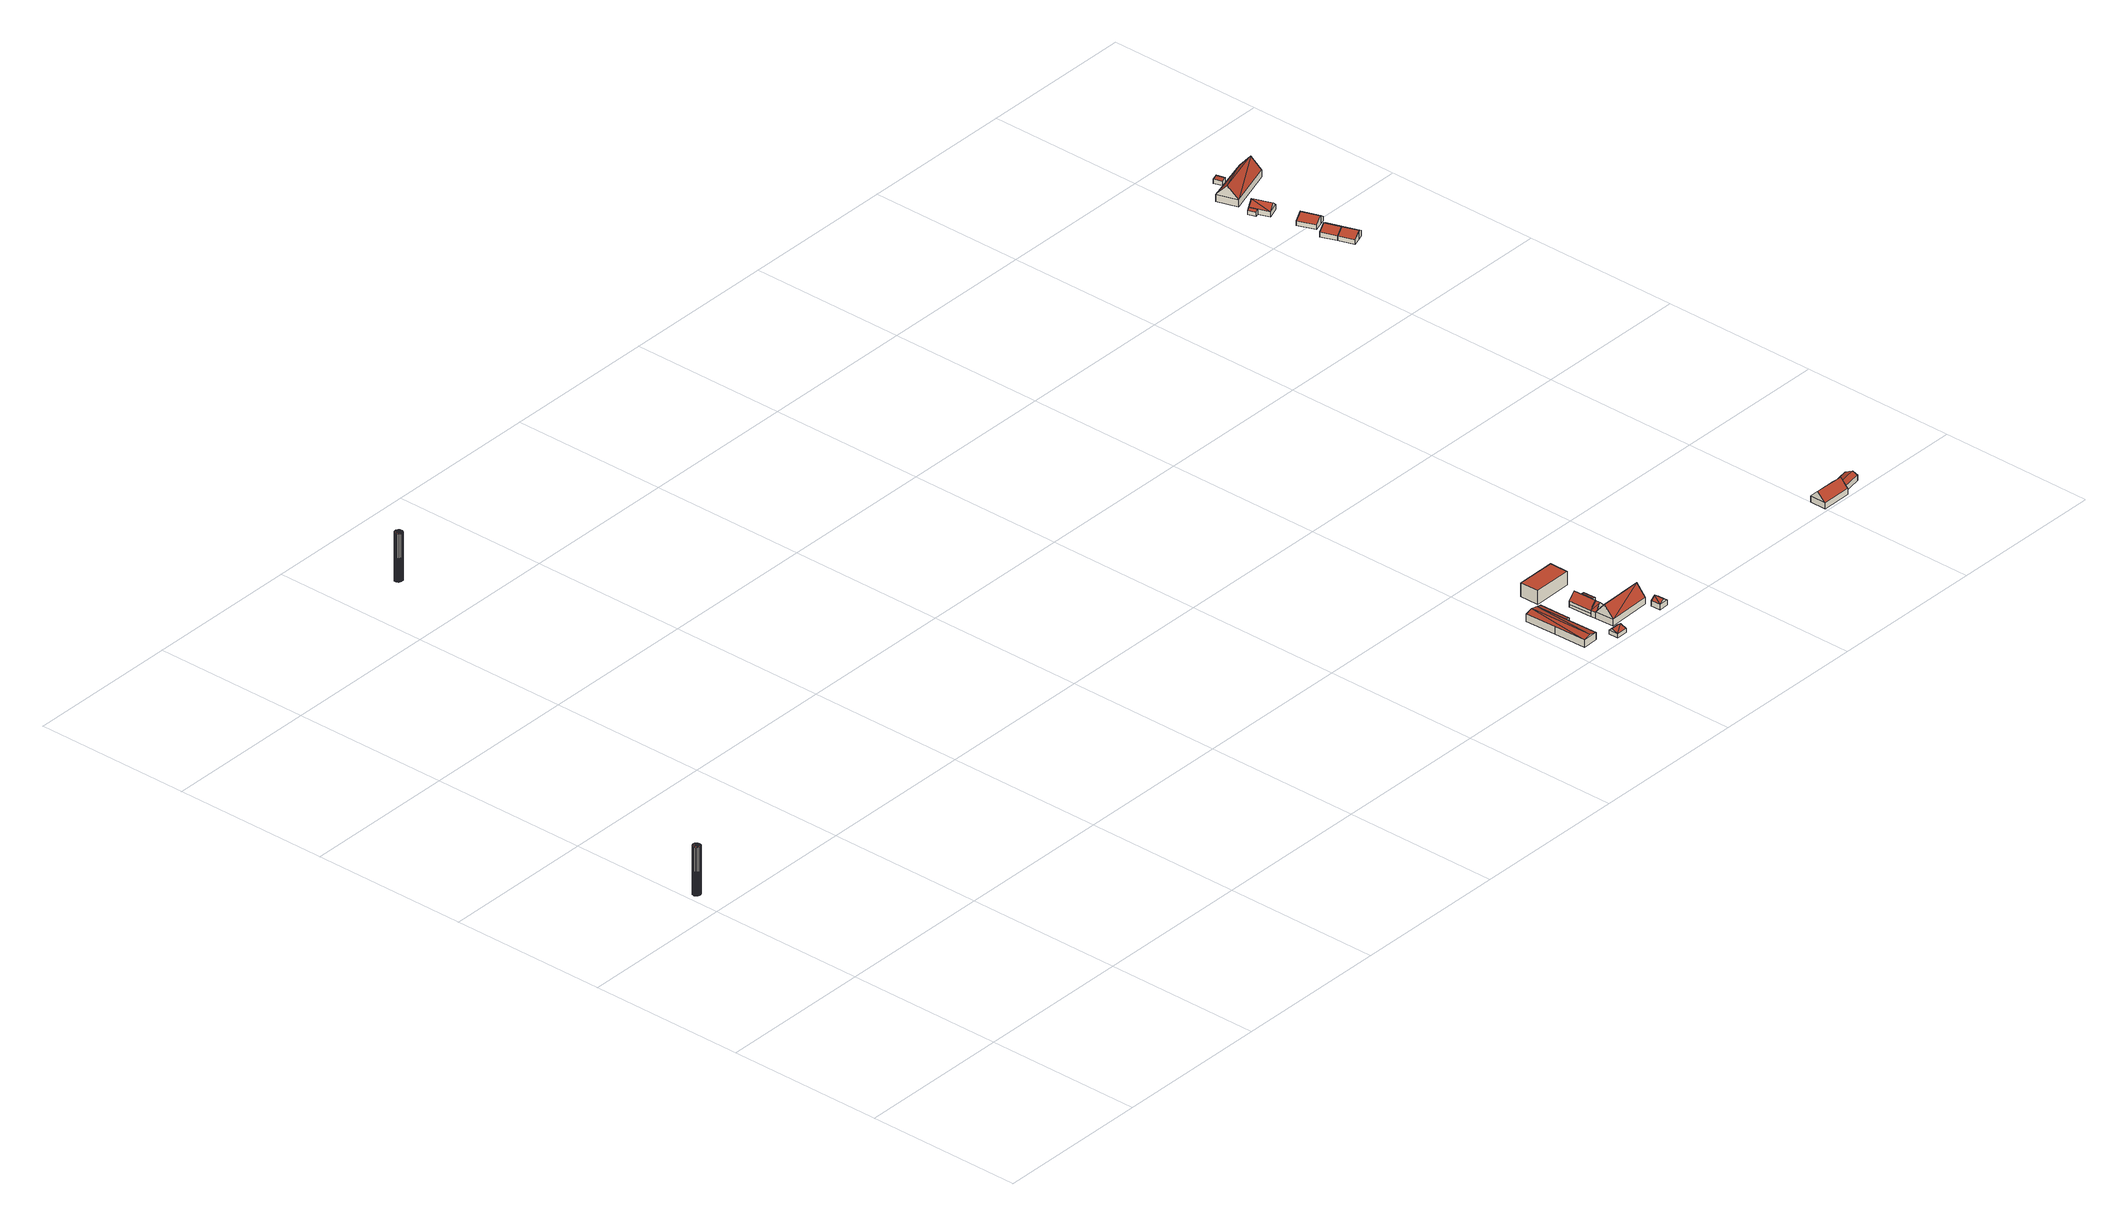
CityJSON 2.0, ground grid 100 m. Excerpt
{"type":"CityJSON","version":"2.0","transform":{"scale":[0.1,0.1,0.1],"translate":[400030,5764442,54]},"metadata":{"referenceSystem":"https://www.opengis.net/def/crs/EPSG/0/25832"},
"CityObjects":{
"building1":{"type":"Building","attributes":{"Geometrietyp2DReferenz":"1000","Gemeindeschluessel":"05515000","function":"51002_1251","roofType":"9999","measuredHeight":31.6},"geometry":[{"type":"Solid","lod":"2","boundaries":[[[[0,1,2]],[[1,3,2]],[[4,5,0]],[[5,1,0]],[[6,7,4]],[[7,5,4]],[[8,9,6]],[[9,7,6]],[[10,11,8]],[[11,9,8]],[[12,13,10]],[[13,11,10]],[[14,15,12]],[[15,13,12]],[[16,17,14]],[[17,15,14]],[[18,19,16]],[[19,17,16]],[[20,21,18]],[[21,19,18]],[[22,23,20]],[[23,21,20]],[[24,25,22]],[[25,23,22]],[[26,27,24]],[[27,25,24]],[[28,29,26]],[[29,27,26]],[[30,31,28]],[[31,29,28]],[[32,33,30]],[[33,31,30]],[[34,35,32]],[[35,33,32]],[[36,37,34]],[[37,35,34]],[[38,39,36]],[[39,37,36]],[[2,3,38]],[[3,39,38]],[[3,1,39]],[[1,5,39]],[[5,7,39]],[[7,9,39]],[[9,11,39]],[[11,13,39]],[[13,15,39]],[[15,17,39]],[[17,19,39]],[[19,21,39]],[[21,23,39]],[[23,25,39]],[[25,27,39]],[[27,29,39]],[[29,31,39]],[[31,33,39]],[[33,35,39]],[[35,37,39]],[[0,2,4]],[[2,38,4]],[[38,36,4]],[[36,34,4]],[[34,32,4]],[[32,30,4]],[[30,28,4]],[[28,26,4]],[[26,24,4]],[[24,22,4]],[[22,20,4]],[[20,18,4]],[[18,16,4]],[[16,14,4]],[[14,12,4]],[[12,10,4]],[[10,8,4]],[[8,6,4]]]],"semantics":{"surfaces":[{"type":"WallSurface"},{"type":"GroundSurface"},{"type":"RoofSurface"}],"values":[[0,0,0,0,0,0,0,0,0,0,0,0,0,0,0,0,0,0,0,0,0,0,0,0,0,0,0,0,0,0,0,0,0,0,0,0,0,0,0,0,1,1,1,1,1,1,1,1,1,1,1,1,1,1,1,1,1,1,2,2,2,2,2,2,2,2,2,2,2,2,2,2,2,2,2,2]]}}]},
"building2":{"type":"Building","attributes":{"Geometrietyp2DReferenz":"1000","Gemeindeschluessel":"05515000","function":"51002_1251","roofType":"9999","measuredHeight":31.17},"geometry":[{"type":"Solid","lod":"2","boundaries":[[[[40,41,42]],[[41,43,42]],[[44,45,40]],[[45,41,40]],[[46,47,44]],[[47,45,44]],[[48,49,46]],[[49,47,46]],[[50,51,48]],[[51,49,48]],[[52,53,50]],[[53,51,50]],[[54,55,52]],[[55,53,52]],[[56,57,54]],[[57,55,54]],[[58,59,56]],[[59,57,56]],[[60,61,58]],[[61,59,58]],[[62,63,60]],[[63,61,60]],[[64,65,62]],[[65,63,62]],[[66,67,64]],[[67,65,64]],[[68,69,66]],[[69,67,66]],[[70,71,68]],[[71,69,68]],[[72,73,70]],[[73,71,70]],[[74,75,72]],[[75,73,72]],[[76,77,74]],[[77,75,74]],[[78,79,76]],[[79,77,76]],[[42,43,78]],[[43,79,78]],[[43,41,79]],[[41,45,79]],[[45,47,79]],[[47,49,79]],[[49,51,79]],[[51,53,79]],[[53,55,79]],[[55,57,79]],[[57,59,79]],[[59,61,79]],[[61,63,79]],[[63,65,79]],[[65,67,79]],[[67,69,79]],[[69,71,79]],[[71,73,79]],[[73,75,79]],[[75,77,79]],[[40,42,44]],[[42,78,44]],[[78,76,44]],[[76,74,44]],[[74,72,44]],[[72,70,44]],[[70,68,44]],[[68,66,44]],[[66,64,44]],[[64,62,44]],[[62,60,44]],[[60,58,44]],[[58,56,44]],[[56,54,44]],[[54,52,44]],[[52,50,44]],[[50,48,44]],[[48,46,44]]]],"semantics":{"surfaces":[{"type":"WallSurface"},{"type":"GroundSurface"},{"type":"RoofSurface"}],"values":[[0,0,0,0,0,0,0,0,0,0,0,0,0,0,0,0,0,0,0,0,0,0,0,0,0,0,0,0,0,0,0,0,0,0,0,0,0,0,0,0,1,1,1,1,1,1,1,1,1,1,1,1,1,1,1,1,1,1,2,2,2,2,2,2,2,2,2,2,2,2,2,2,2,2,2,2]]}}]},
"building3":{"type":"Building","attributes":{"Gemeindeschluessel":"05515000","Geometrietyp2DReferenz":"3000","function":"31001_2700","roofType":"3100","measuredHeight":5.94},"geometry":[{"type":"Solid","lod":"2","boundaries":[[[[80,81,82,83]],[[84,85,81,80]],[[86,87,85,84]],[[88,89,87,86]],[[90,91,89,88]],[[83,82,91,90]],[[92,93,90]],[[80,83,90,93]],[[88,86,84,92]],[[93,92,84]],[[92,90,88]],[[93,84,80]],[[81,85,87,89,91,82]]]],"semantics":{"surfaces":[{"type":"WallSurface"},{"type":"RoofSurface"},{"type":"GroundSurface"}],"values":[[0,0,0,0,0,0,1,1,1,1,0,0,2]]}}]},
"building4":{"type":"Building","attributes":{"Gemeindeschluessel":"05515000","Geometrietyp2DReferenz":"3000","function":"51009_1610","roofType":"2100","measuredHeight":4.31},"geometry":[{"type":"Solid","lod":"2","boundaries":[[[[94,95,96,84]],[[97,98,95,94]],[[86,99,98,97]],[[84,96,99,86]],[[97,94,84,86]],[[95,98,99,96]]]],"semantics":{"surfaces":[{"type":"WallSurface"},{"type":"RoofSurface"},{"type":"GroundSurface"}],"values":[[0,0,0,0,1,2]]}}]},
"building5":{"type":"Building","attributes":{"Gemeindeschluessel":"05515000","Geometrietyp2DReferenz":"3000","function":"51009_1611","roofType":"3100","measuredHeight":4.27},"geometry":[{"type":"Solid","lod":"2","boundaries":[[[[100,101,102,103]],[[104,105,101,100]],[[106,107,105,104]],[[103,102,107,106]],[[100,108,104]],[[106,109,103]],[[100,103,109]],[[109,108,100]],[[108,109,106]],[[106,104,108]],[[101,105,107,102]]]],"semantics":{"surfaces":[{"type":"WallSurface"},{"type":"RoofSurface"},{"type":"GroundSurface"}],"values":[[0,0,0,0,0,0,1,1,1,1,2]]}}]},
"building6":{"type":"Building","attributes":{"Gemeindeschluessel":"05515000","Geometrietyp2DReferenz":"3000","function":"51003_1201","roofType":"1000","measuredHeight":9},"geometry":[{"type":"Solid","lod":"2","boundaries":[[[[110,111,112,113]],[[114,115,111,110]],[[116,117,115,114]],[[113,112,117,116]],[[114,110,113,116]],[[111,115,117,112]]]],"semantics":{"surfaces":[{"type":"WallSurface"},{"type":"RoofSurface"},{"type":"GroundSurface"}],"values":[[0,0,0,0,1,2]]}}]},
"building7":{"type":"Building","attributes":{"Gemeindeschluessel":"05515000","Geometrietyp2DReferenz":"3000","function":"31001_1000"},"address":[{"country":"Germany","locality":"Münster","thoroughfareNumber":"270","thoroughfareName":"Grienkenswell"}],"children":["building7-1","building7-2","building7-3","building7-4"]},
"building7-1":{"type":"BuildingPart","attributes":{"roofType":"2100","measuredHeight":3.1},"parents":["building7"],"geometry":[{"type":"Solid","lod":"2","boundaries":[[[[118,119,120,121,122]],[[123,124,125,126,127]],[[122,121,124,123]],[[127,118,122,123]],[[120,125,124,121]],[[126,119,118,127]],[[125,120,119,126]]]],"semantics":{"surfaces":[{"type":"WallSurface"},{"type":"RoofSurface"},{"type":"GroundSurface"},{"type":"ClosureSurface"}],"values":[[0,0,0,1,2,0,3]]}}]},
"building7-2":{"type":"BuildingPart","attributes":{"roofType":"3100","measuredHeight":8.21},"parents":["building7"],"geometry":[{"type":"Solid","lod":"2","boundaries":[[[[126,125,128,129]],[[130,131,120,119]],[[132,133,131,130]],[[129,128,134,135]],[[136,137,138,139,140]],[[126,138,137,141,142,143,144]],[[144,143,130,119]],[[143,142,145,132,130]],[[144,119,126]],[[139,138,126,129]],[[146,140,139,129,135]],[[125,120,131,133,134,128]],[[125,126,119,120]],[[133,132,135,134]],[[142,141,145]],[[136,140,146]],[[145,146,135,132]],[[141,137,136,146,145]]]],"semantics":{"surfaces":[{"type":"WallSurface"},{"type":"RoofSurface"},{"type":"GroundSurface"},{"type":"ClosureSurface"}],"values":[[0,0,0,0,1,1,0,0,0,0,0,2,3,3,0,0,3,3]]}}]},
"building7-3":{"type":"BuildingPart","attributes":{"roofType":"3100","measuredHeight":11.52},"parents":["building7"],"geometry":[{"type":"Solid","lod":"2","boundaries":[[[[147,148,149,150]],[[151,152,153,148,147]],[[150,149,154,155]],[[147,156,151]],[[155,157,150]],[[157,156,147]],[[147,150,157]],[[156,157,155]],[[155,158,159,151,156]],[[148,153,160,154,149]],[[160,161,158,155,154]],[[151,159,152]],[[153,152,161,160]],[[152,159,158,161]]]],"semantics":{"surfaces":[{"type":"WallSurface"},{"type":"RoofSurface"},{"type":"GroundSurface"},{"type":"ClosureSurface"}],"values":[[0,0,0,0,0,1,1,1,1,2,0,0,3,3]]}}]},
"building7-4":{"type":"BuildingPart","attributes":{"roofType":"3100","measuredHeight":8.3},"parents":["building7"],"geometry":[{"type":"Solid","lod":"2","boundaries":[[[[146,135,134,153,152]],[[161,160,133,132,145]],[[162,163,136,146]],[[146,152,159,162]],[[161,145,141,163]],[[163,162,158,161]],[[134,133,160,153]],[[133,134,135,132]],[[135,146,145,132]],[[160,161,152,153]],[[163,141,137,136]],[[146,136,137,141,145]],[[159,158,162]],[[159,152,161,158]]]],"semantics":{"surfaces":[{"type":"WallSurface"},{"type":"RoofSurface"},{"type":"GroundSurface"},{"type":"ClosureSurface"}],"values":[[0,0,1,1,1,1,2,3,3,3,0,3,0,3]]}}]},
"building8":{"type":"Building","attributes":{"Gemeindeschluessel":"05515000","Geometrietyp2DReferenz":"3000","function":"31001_2460","roofType":"3100","measuredHeight":5.38},"geometry":[{"type":"Solid","lod":"2","boundaries":[[[[164,165,166,167]],[[168,169,165,164]],[[170,171,169,168]],[[167,166,171,170]],[[164,172,168]],[[170,173,167]],[[172,164,167]],[[167,173,172]],[[168,172,173]],[[173,170,168]],[[165,169,171,166]]]],"semantics":{"surfaces":[{"type":"WallSurface"},{"type":"RoofSurface"},{"type":"GroundSurface"}],"values":[[0,0,0,0,0,0,1,1,1,1,2]]}}]},
"building9":{"type":"Building","attributes":{"Gemeindeschluessel":"05515000","Geometrietyp2DReferenz":"3000","function":"31001_2700","roofType":"5000","measuredHeight":8.86},"geometry":[{"type":"Solid","lod":"2","boundaries":[[[[174,175,176,177]],[[178,179,175,174]],[[180,181,179,178]],[[182,183,181,180]],[[177,176,183,182]],[[177,184,185,178,174]],[[182,180,185,184]],[[178,185,180]],[[182,184,177]],[[175,179,181,183,176]]]],"semantics":{"surfaces":[{"type":"WallSurface"},{"type":"RoofSurface"},{"type":"GroundSurface"}],"values":[[0,0,0,0,0,1,1,0,0,2]]}}]},
"building10":{"type":"Building","attributes":{"Gemeindeschluessel":"05515000","Geometrietyp2DReferenz":"3000","function":"31001_2700","roofType":"5000","measuredHeight":5.63},"geometry":[{"type":"Solid","lod":"2","boundaries":[[[[186,187,188,189]],[[190,191,187,186]],[[192,193,191,190]],[[194,195,193,192]],[[189,188,195,194]],[[196,197,189,194,192]],[[190,186,197,196]],[[190,196,192]],[[189,197,186]],[[187,191,193,195,188]]]],"semantics":{"surfaces":[{"type":"WallSurface"},{"type":"RoofSurface"},{"type":"GroundSurface"}],"values":[[0,0,0,0,0,1,1,0,0,2]]}}]},
"building11":{"type":"Building","attributes":{"Gemeindeschluessel":"05515000","Geometrietyp2DReferenz":"3000","function":"31001_2700","roofType":"2100","measuredHeight":5.62},"geometry":[{"type":"Solid","lod":"2","boundaries":[[[[198,199,200,201]],[[202,203,199,198]],[[204,205,203,202]],[[201,200,205,204]],[[202,198,201,204]],[[199,203,205,200]]]],"semantics":{"surfaces":[{"type":"WallSurface"},{"type":"RoofSurface"},{"type":"GroundSurface"}],"values":[[0,0,0,0,1,2]]}}]},
"building12":{"type":"Building","attributes":{"Gemeindeschluessel":"05515000","Geometrietyp2DReferenz":"3000","function":"51009_1610","roofType":"2100","measuredHeight":3.61},"geometry":[{"type":"Solid","lod":"2","boundaries":[[[[206,207,208,209]],[[210,211,207,206]],[[212,213,211,210]],[[209,208,213,212]],[[210,206,209,212]],[[207,211,213,208]]]],"semantics":{"surfaces":[{"type":"WallSurface"},{"type":"RoofSurface"},{"type":"GroundSurface"}],"values":[[0,0,0,0,1,2]]}}]},
"building13":{"type":"Building","attributes":{"Gemeindeschluessel":"05515000","Geometrietyp2DReferenz":"3000","function":"51009_1610","roofType":"5000","measuredHeight":5.54},"geometry":[{"type":"Solid","lod":"2","boundaries":[[[[214,215,216,217]],[[218,219,215,214]],[[220,221,219,218]],[[198,199,221,220]],[[222,200,199,198]],[[223,205,200,222]],[[217,216,205,223]],[[218,214,217,223,222,224,225]],[[225,224,198,220]],[[198,224,222]],[[218,225,220]],[[215,219,221,199,200,205,216]]]],"semantics":{"surfaces":[{"type":"WallSurface"},{"type":"RoofSurface"},{"type":"GroundSurface"}],"values":[[0,0,0,0,0,0,0,1,1,0,0,2]]}}]},
"building14":{"type":"Building","attributes":{"Gemeindeschluessel":"05515000","Geometrietyp2DReferenz":"3000","function":"31001_2700","roofType":"2100","measuredHeight":5.59},"geometry":[{"type":"Solid","lod":"2","boundaries":[[[[226,227,228,229]],[[230,231,227,226]],[[232,233,231,230]],[[229,228,233,232]],[[230,226,229,232]],[[227,231,233,228]]]],"semantics":{"surfaces":[{"type":"WallSurface"},{"type":"RoofSurface"},{"type":"GroundSurface"}],"values":[[0,0,0,0,1,2]]}}]},
"building15":{"type":"Building","attributes":{"Gemeindeschluessel":"05515000","Geometrietyp2DReferenz":"3000","function":"31001_1000","roofType":"3100","measuredHeight":6.89},"address":[{"country":"Germany","locality":"Münster","thoroughfareNumber":"64c","thoroughfareName":"Schmitthausweg"}],"geometry":[{"type":"Solid","lod":"2","boundaries":[[[[234,235,236,237]],[[238,239,235,234]],[[240,241,239,238]],[[237,236,241,240]],[[234,242,238]],[[240,243,237]],[[242,234,237]],[[237,243,242]],[[238,242,243]],[[243,240,238]],[[235,239,241,236]]]],"semantics":{"surfaces":[{"type":"WallSurface"},{"type":"RoofSurface"},{"type":"GroundSurface"}],"values":[[0,0,0,0,0,0,1,1,1,1,2]]}}]},
"building16":{"type":"Building","attributes":{"Gemeindeschluessel":"05515000","Geometrietyp2DReferenz":"3000","function":"31001_2700","roofType":"2100","measuredHeight":5.71},"geometry":[{"type":"Solid","lod":"2","boundaries":[[[[229,228,244,245]],[[246,233,228,229]],[[247,248,233,246]],[[245,244,248,247]],[[246,229,245,247]],[[228,233,248,244]]]],"semantics":{"surfaces":[{"type":"WallSurface"},{"type":"RoofSurface"},{"type":"GroundSurface"}],"values":[[0,0,0,0,1,2]]}}]},
"building17":{"type":"Building","attributes":{"Gemeindeschluessel":"05515000","Geometrietyp2DReferenz":"3000","function":"31001_2700","roofType":"3100","measuredHeight":11.89},"address":[{"country":"Germany","locality":"Münster","thoroughfareNumber":"64","thoroughfareName":"Schmitthausweg"}],"geometry":[{"type":"Solid","lod":"2","boundaries":[[[[249,250,251,252]],[[253,254,250,249]],[[255,256,254,253]],[[252,251,256,255]],[[249,257,253]],[[255,258,252]],[[258,257,249]],[[249,252,258]],[[257,258,255]],[[255,253,257]],[[250,254,256,251]]]],"semantics":{"surfaces":[{"type":"WallSurface"},{"type":"RoofSurface"},{"type":"GroundSurface"}],"values":[[0,0,0,0,0,0,1,1,1,1,2]]}}]},
"building18":{"type":"Building","attributes":{"Gemeindeschluessel":"05515000","Geometrietyp2DReferenz":"3000","function":"31001_2700","roofType":"2100","measuredHeight":3.08},"geometry":[{"type":"Solid","lod":"2","boundaries":[[[[259,260,261,262]],[[263,264,260,259]],[[265,266,264,263]],[[262,261,266,265]],[[263,259,262,265]],[[260,264,266,261]]]],"semantics":{"surfaces":[{"type":"WallSurface"},{"type":"RoofSurface"},{"type":"GroundSurface"}],"values":[[0,0,0,0,1,2]]}}]}
},
"vertices":[
[55,2181,350],[55,2181,35],[51,2187,350],[51,2187,35],[58,2173,350],[58,2173,35],[58,2165,350],[58,2165,35],[55,2158,350],[55,2158,35],[51,2152,350],[51,2152,35],[44,2147,350],[44,2147,35],[37,2145,350],[37,2145,35],[29,2145,350],[29,2145,35],[22,2147,350],[22,2147,35],[15,2152,350],[15,2152,35],[11,2158,350],[11,2158,35],[8,2165,350],[8,2165,35],[8,2173,350],[8,2173,35],[11,2181,350],[11,2181,35],[15,2187,350],[15,2187,35],[22,2192,350],[22,2192,35],[29,2194,350],[29,2194,35],[37,2194,350],[37,2194,35],[44,2192,350],[44,2192,35],
[1333,5429,376],[1333,5429,64],[1328,5436,376],[1328,5436,64],[1335,5422,376],[1335,5422,64],[1335,5414,376],[1335,5414,64],[1333,5407,376],[1333,5407,64],[1328,5400,376],[1328,5400,64],[1322,5396,376],[1322,5396,64],[1314,5393,376],[1314,5393,64],[1307,5393,376],[1307,5393,64],[1299,5396,376],[1299,5396,64],[1293,5400,376],[1293,5400,64],[1288,5407,376],[1288,5407,64],[1286,5414,376],[1286,5414,64],[1286,5422,376],[1286,5422,64],[1288,5429,376],[1288,5429,64],[1293,5436,376],[1293,5436,64],[1299,5440,376],[1299,5440,64],[1307,5443,376],[1307,5443,64],[1314,5443,376],[1314,5443,64],[1322,5440,376],[1322,5440,64],
[5069,515,68],[5069,515,20],[5075,313,20],[5075,313,68],[5167,518,68],[5167,518,20],[5172,316,68],[5172,316,20],[5179,105,68],[5179,105,20],[5082,102,68],[5082,102,20],[5130,104,80],[5118,516,80],
[5195,518,62],[5195,518,25],[5167,518,25],[5200,317,62],[5200,317,25],[5172,316,25],
[5269,26,45],[5269,26,20],[5341,26,20],[5341,26,45],[5269,88,45],[5269,88,20],[5341,88,45],[5341,88,20],[5269,66,63],[5341,66,63],
[5481,693,116],[5481,693,26],[5228,692,26],[5228,692,116],[5481,573,116],[5481,573,26],[5231,571,116],[5231,571,26],
[5438,353,54],[5438,353,40],[5438,353,23],[5461,354,23],[5461,354,50],[5457,432,50],[5457,432,23],[5436,431,23],[5436,431,40],[5436,431,54],
[5327,427,23],[5327,427,40],[5440,280,40],[5440,280,23],[5417,280,40],[5417,280,23],[5333,277,23],[5333,277,40],[5347,277,76],[5376,278,105],[5371,429,105],[5327,427,61],[5333,277,62],[5379,278,102],[5417,280,64],[5440,280,41],[5438,353,41],[5417,280,61],[5333,277,61],
[5339,120,65],[5339,120,23],[5621,129,23],[5621,129,65],[5334,242,65],[5334,242,61],[5334,242,23],[5616,251,23],[5616,251,65],[5337,181,138],[5619,190,138],[5415,244,65],[5338,242,65],[5418,244,23],[5418,244,61],
[5376,243,106],[5375,278,106],
[5689,30,59],[5689,30,25],[5687,94,25],[5687,94,59],[5627,28,59],[5627,28,25],[5625,91,59],[5625,91,25],[5658,29,79],[5656,93,79],
[7171,1,63],[7171,1,24],[7171,27,24],[7171,27,88],[6982,2,63],[6982,2,24],[6982,106,64],[6982,106,24],[7171,105,64],[7171,105,24],[7171,54,113],[6982,55,113],
[7171,105,56],[7171,105,22],[7171,27,22],[7171,27,58],[7297,129,55],[7297,129,22],[7306,78,76],[7306,78,22],[7314,54,58],[7314,54,22],[7306,81,78],[7171,56,78],
[7283,3778,45],[7283,3778,14],[7340,3798,14],[7340,3798,71],[7248,3878,45],[7248,3878,14],[7305,3898,71],[7305,3898,14],
[7182,4278,35],[7182,4278,10],[7201,4284,10],[7201,4284,47],[7165,4327,35],[7165,4327,10],[7183,4334,47],[7183,4334,10],
[7402,3709,52],[7402,3709,14],[7333,3907,14],[7333,3907,52],[7374,3700,68],[7374,3700,14],[7317,3680,45],[7317,3680,14],[7340,3798,68],[7305,3898,68],[7338,3797,70],[7372,3699,70],
[7293,3937,43],[7293,3937,13],[7350,3956,13],[7350,3956,69],[7253,4051,43],[7253,4051,13],[7310,4070,69],[7310,4070,13],
[7301,4240,46],[7301,4240,11],[7258,4359,11],[7258,4359,46],[7227,4211,46],[7227,4211,11],[7183,4334,46],[7183,4334,11],[7264,4225,80],[7220,4346,80],
[7380,3966,13],[7380,3966,44],[7310,4070,70],[7342,4080,44],[7342,4080,13],
[7198,4420,48],[7198,4420,4],[7507,4517,4],[7507,4517,48],[7158,4549,48],[7158,4549,4],[7469,4643,48],[7469,4643,4],[7178,4484,123],[7488,4580,123],
[7315,4683,40],[7315,4683,9],[7280,4673,9],[7280,4673,36],[7330,4628,40],[7330,4628,9],[7296,4618,36],[7296,4618,9]
]}
